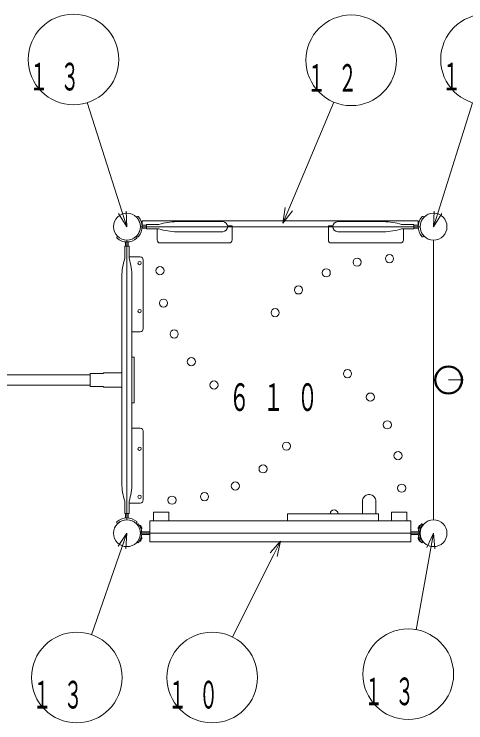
# Model space of a CAD drawing. Units: millimetres on the paper. Extents: x 6 to 426, y -599 to 292.
# Drawn here: x 196.84 to 226.74, y 159.4 to 206.32 of the extents above; entities that cross this region are included whole.
import ezdxf

# ---------------------------------------------------------------- set-up
doc = ezdxf.new("R2010")
doc.units = ezdxf.units.MM
doc.linetypes.add('USER2', pattern=[6, 3, -1, 1, -1])
doc.layers.add('0_2', color=7, linetype='Continuous', lineweight=13)
doc.styles.add('ＭＳ ゴシック', font='')
doc.styles.get('ＭＳ ゴシック').set_extended_font_data('MS Gothic')

msp = doc.modelspace()

# ---------------------------------------------------------------- linework, layer by layer
at = {"layer": '0_2'}
for p, q in [((201.685, 200.465), (204.004, 193.203)), ((217.996, 200.502), (215.025, 193.409)), ((227.184, 200.461), (224.907, 193.205)), ((214.778, 193.513), (214.639, 192.487)), ((215.025, 193.409), (214.639, 192.487)), ((203.749, 193.122), (204.308, 192.251)), ((204.004, 193.203), (204.308, 192.251)), ((204.308, 192.251), (204.259, 193.285)), ((204.938, 192.879), (204.953, 192.892)), ((214.639, 192.487), (215.272, 193.306)), ((223.978, 192.879), (223.962, 192.892)), ((224.652, 193.285), (224.608, 192.251)), ((224.907, 193.205), (224.608, 192.251)), ((224.608, 192.251), (225.163, 193.124)), ((210.648, 192.585), (207.608, 192.585)), ((218.268, 192.585), (221.308, 192.585)), ((223.719, 192.25), (205.197, 192.25)), ((205.318, 192.251), (205.608, 192.251)), ((205.34, 192.341), (205.608, 192.341)), ((205.34, 192.251), (205.608, 192.251)), ((205.34, 192.251), (205.608, 192.251)), ((205.34, 192.161), (205.608, 192.161)), ((205.608, 192.111), (205.608, 192.391)), ((205.608, 192.391), (206.408, 192.391)), ((205.608, 192.111), (206.408, 192.111)), ((206.308, 192.111), (206.308, 191.371)), ((210.977, 192.311), (211.268, 192.311)), ((211.268, 192.311), (211.268, 191.371)), ((217.648, 192.25), (211.268, 192.25)), ((217.939, 192.311), (217.648, 192.311)), ((217.648, 192.311), (217.648, 191.371)), ((223.308, 192.391), (222.508, 192.391)), ((223.308, 192.111), (222.508, 192.111)), ((222.608, 192.111), (222.608, 191.371)), ((223.308, 192.111), (223.308, 192.391)), ((223.576, 192.341), (223.308, 192.341)), ((223.598, 192.251), (223.308, 192.251)), ((223.576, 192.251), (223.308, 192.251)), ((223.576, 192.251), (223.308, 192.251)), ((223.576, 192.161), (223.308, 192.161)), ((203.679, 191.621), (203.667, 191.605)), ((204.937, 191.621), (204.95, 191.605)), ((204.938, 191.622), (204.953, 191.609)), ((210.648, 191.917), (207.608, 191.917)), ((218.268, 191.917), (221.308, 191.917)), ((223.978, 191.622), (223.962, 191.609)), ((204.218, 191.219), (204.218, 190.951)), ((204.308, 191.362), (204.308, 172.84)), ((204.308, 191.241), (204.308, 190.951)), ((204.308, 191.219), (204.308, 190.951)), ((204.308, 191.219), (204.308, 190.951)), ((204.398, 191.219), (204.398, 190.951)), ((206.508, 191.171), (211.068, 191.171)), ((222.408, 191.171), (217.848, 191.171)), ((224.608, 172.84), (224.608, 191.362)), ((204.168, 190.951), (204.168, 190.151)), ((204.448, 190.951), (204.168, 190.951)), ((204.448, 190.951), (204.448, 190.151)), ((204.448, 190.251), (205.188, 190.251)), ((205.388, 190.051), (205.388, 185.491)), ((203.974, 185.911), (203.974, 188.951)), ((204.642, 185.911), (204.642, 188.951)), ((203.974, 185.911), (203.974, 178.291)), ((204.642, 185.911), (204.642, 178.291)), ((204.642, 185.291), (205.188, 185.291)), ((182.347, 182.447), (201.885, 182.447)), ((182.347, 181.766), (201.885, 181.766)), ((204.642, 178.911), (205.188, 178.911)), ((205.388, 174.151), (205.388, 178.711)), ((203.974, 178.291), (203.974, 175.251)), ((204.642, 178.291), (204.642, 175.251)), ((204.168, 173.251), (204.168, 174.051)), ((204.448, 173.251), (204.448, 174.051)), ((204.448, 173.951), (205.188, 173.951)), ((219.902, 174.067), (219.902, 173.25)), ((204.448, 173.251), (204.168, 173.251)), ((204.218, 172.983), (204.218, 173.251)), ((204.308, 172.961), (204.308, 173.251)), ((204.308, 172.983), (204.308, 173.251)), ((204.308, 172.983), (204.308, 173.251)), ((204.398, 172.983), (204.398, 173.251)), ((204.308, 171.951), (203.727, 171.094)), ((203.98, 171.006), (204.308, 171.951)), ((204.233, 170.918), (204.308, 171.951)), ((205.197, 171.951), (223.719, 171.951)), ((224.608, 171.951), (224.168, 171.014)), ((224.431, 170.967), (224.608, 171.951)), ((224.695, 170.919), (224.608, 171.951)), ((214.471, 171.429), (213.784, 170.655)), ((214.024, 170.535), (214.471, 171.429)), ((214.263, 170.415), (214.471, 171.429)), ((201.973, 165.229), (203.98, 171.006)), ((223.463, 165.564), (224.431, 170.967)), ((211.295, 165.079), (214.024, 170.535))]:
    msp.add_line(p, q, dxfattribs=at)
at = {"layer": '0_2', "linetype": 'USER2'}
msp.add_line((250.599, 182.101), (225.599, 182.101), dxfattribs=at)
at = {"layer": '0_2'}
for points in [[(223.598, 192.347), (223.598, 192.63), (205.318, 192.63), (205.318, 192.347)], [(204.675, 180.588), (204.777, 180.588), (204.777, 183.614), (204.675, 183.614)], [(203.979, 181.614), (202.766, 181.614), (202.766, 181.675), (201.885, 181.675), (201.885, 182.533), (202.766, 182.533), (202.766, 182.579), (203.979, 182.579)], [(220.784, 173.234), (220.784, 174.067), (220.777, 174.148), (220.755, 174.226), (220.718, 174.299), (220.669, 174.364), (220.609, 174.419), (220.54, 174.461), (220.464, 174.491), (220.384, 174.506), (220.303, 174.506), (220.223, 174.491), (220.147, 174.461), (220.077, 174.419), (220.017, 174.364), (219.968, 174.299), (219.932, 174.226), (219.91, 174.148), (219.902, 174.067)], [(206.066, 172.776), (206.066, 173.341), (207.082, 173.341), (207.082, 172.776)], [(220.964, 172.776), (220.964, 173.234), (214.936, 173.234), (214.936, 172.776)], [(221.826, 172.776), (221.826, 173.341), (222.842, 173.341), (222.842, 172.776)], [(205.82, 172.043), (205.306, 172.044), (205.301, 172.045), (205.296, 172.046), (205.291, 172.049), (205.287, 172.052), (205.284, 172.056), (205.281, 172.061), (205.279, 172.065), (205.279, 172.071), (205.279, 172.076), (205.28, 172.081), (205.269, 172.148), (205.255, 172.21), (205.236, 172.274), (205.213, 172.333), (205.185, 172.392), (205.151, 172.454), (205.129, 172.493), (205.101, 172.535), (205.078, 172.566), (205.073, 172.572), (205.067, 172.578), (205.053, 172.58), (205.047, 172.58), (204.989, 172.533), (205.014, 172.502), (205.042, 172.46), (205.073, 172.412), (205.101, 172.364), (205.126, 172.311), (205.149, 172.252), (205.165, 172.193), (205.182, 172.131), (205.191, 172.064), (205.196, 172.042), (205.207, 172.022), (205.224, 171.997), (205.236, 171.985), (205.241, 171.977), (205.275, 171.96), (205.278, 171.957), (205.32, 171.952), (205.707, 171.952)], [(205.252, 172.221), (205.28, 172.232), (205.297, 172.249), (205.297, 172.272), (205.286, 172.3), (205.275, 172.328), (205.261, 172.361), (205.247, 172.395), (205.236, 172.426), (205.224, 172.451), (205.207, 172.468), (205.185, 172.468), (205.157, 172.457), (205.151, 172.454)], [(223.098, 172.043), (223.575, 172.044), (223.58, 172.045), (223.585, 172.046), (223.59, 172.049), (223.594, 172.052), (223.597, 172.056), (223.6, 172.061), (223.602, 172.065), (223.602, 172.071), (223.602, 172.076), (223.601, 172.081), (223.612, 172.148), (223.626, 172.21), (223.645, 172.274), (223.668, 172.333), (223.696, 172.392), (223.73, 172.454), (223.752, 172.493), (223.78, 172.535), (223.803, 172.566), (223.808, 172.572), (223.814, 172.578), (223.828, 172.58), (223.833, 172.58), (223.892, 172.533), (223.867, 172.502), (223.839, 172.46), (223.808, 172.412), (223.78, 172.364), (223.755, 172.311), (223.732, 172.252), (223.716, 172.193), (223.699, 172.131), (223.69, 172.064), (223.685, 172.042), (223.673, 172.022), (223.657, 171.997), (223.645, 171.985), (223.64, 171.977), (223.606, 171.96), (223.603, 171.957), (223.561, 171.952), (223.098, 171.952)], [(223.629, 172.221), (223.601, 172.232), (223.584, 172.249), (223.584, 172.272), (223.595, 172.3), (223.606, 172.328), (223.62, 172.361), (223.634, 172.395), (223.645, 172.426), (223.657, 172.451), (223.673, 172.468), (223.696, 172.468), (223.724, 172.457), (223.73, 172.454)], [(205.82, 171.86), (205.306, 171.859), (205.301, 171.859), (205.296, 171.857), (205.291, 171.855), (205.287, 171.851), (205.284, 171.847), (205.281, 171.843), (205.279, 171.838), (205.279, 171.833), (205.279, 171.828), (205.28, 171.823), (205.269, 171.755), (205.255, 171.694), (205.236, 171.629), (205.213, 171.57), (205.185, 171.511), (205.151, 171.449), (205.129, 171.41), (205.101, 171.368), (205.078, 171.337), (205.073, 171.331), (205.067, 171.326), (205.053, 171.323), (205.047, 171.323), (204.989, 171.371), (205.014, 171.402), (205.042, 171.444), (205.073, 171.491), (205.101, 171.539), (205.126, 171.592), (205.149, 171.651), (205.165, 171.71), (205.182, 171.772), (205.191, 171.839), (205.196, 171.862), (205.207, 171.882), (205.224, 171.907), (205.236, 171.918), (205.241, 171.926), (205.275, 171.943), (205.278, 171.946), (205.32, 171.952), (205.82, 171.952)], [(223.098, 171.86), (223.575, 171.859), (223.58, 171.859), (223.585, 171.857), (223.59, 171.855), (223.594, 171.851), (223.597, 171.847), (223.6, 171.843), (223.602, 171.838), (223.602, 171.833), (223.602, 171.828), (223.601, 171.823), (223.612, 171.755), (223.626, 171.694), (223.645, 171.629), (223.668, 171.57), (223.696, 171.511), (223.73, 171.449), (223.752, 171.41), (223.78, 171.368), (223.803, 171.337), (223.808, 171.331), (223.814, 171.326), (223.828, 171.323), (223.833, 171.323), (223.892, 171.371), (223.867, 171.402), (223.839, 171.444), (223.808, 171.491), (223.78, 171.539), (223.755, 171.592), (223.732, 171.651), (223.716, 171.71), (223.699, 171.772), (223.69, 171.839), (223.685, 171.862), (223.673, 171.882), (223.657, 171.907), (223.645, 171.918), (223.64, 171.926), (223.606, 171.943), (223.603, 171.946), (223.561, 171.952), (223.098, 171.952)], [(205.252, 171.682), (205.28, 171.671), (205.297, 171.654), (205.297, 171.632), (205.286, 171.604), (205.275, 171.576), (205.261, 171.542), (205.247, 171.508), (205.236, 171.477), (205.224, 171.452), (205.207, 171.435), (205.185, 171.435), (205.157, 171.447), (205.151, 171.449)], [(223.629, 171.682), (223.601, 171.671), (223.584, 171.654), (223.584, 171.632), (223.595, 171.604), (223.606, 171.576), (223.62, 171.542), (223.634, 171.508), (223.645, 171.477), (223.657, 171.452), (223.673, 171.435), (223.696, 171.435), (223.724, 171.447), (223.73, 171.449)]]:
    msp.add_lwpolyline(points, dxfattribs=at)
msp.add_lwpolyline([(205.82, 172.776), (205.82, 171.379), (223.098, 171.379), (223.098, 172.776)], close=True, dxfattribs=at)
for centre, radius in [((200.773, 203.323), 3), ((219.155, 203.269), 3), ((228.083, 203.323), 3), ((204.308, 192.251), 0.889), ((204.308, 192.251), 0.889), ((224.608, 192.251), 0.889), ((224.608, 192.251), 0.889), ((219.547, 189.899), 0.27), ((221.694, 190.137), 0.27), ((205.148, 189.841), 0.11), ((206.494, 189.337), 0.27), ((217.504, 189.196), 0.27), ((215.665, 188.063), 0.27), ((206.732, 187.19), 0.27), ((214.119, 186.554), 0.27), ((205.148, 186.661), 0.11), ((207.435, 185.147), 0.27), ((208.568, 183.308), 0.27), ((218.912, 182.512), 0.27), ((210.076, 181.762), 0.27), ((220.42, 180.966), 0.27), ((221.553, 179.127), 0.27), ((214.869, 177.719), 0.27), ((205.148, 177.541), 0.11), ((222.256, 177.084), 0.27), ((213.323, 176.211), 0.27), ((211.484, 175.078), 0.27), ((222.494, 174.937), 0.27), ((209.441, 174.375), 0.27), ((205.148, 174.361), 0.11), ((207.294, 174.137), 0.27), ((204.308, 171.951), 0.889), ((204.308, 171.951), 0.889), ((224.608, 171.951), 0.889), ((224.608, 171.951), 0.889), ((200.989, 162.395), 3), ((209.954, 162.396), 3), ((222.934, 162.612), 3)]:
    msp.add_circle(centre, radius, dxfattribs=at)
at = {"layer": '0_2', "color": 140, "lineweight": 50}
msp.add_circle((225.599, 182.101), 0.891, dxfattribs=at)
at = {"layer": '0_2'}
for centre, radius, start, end in [((204.308, 192.251), 0.89, 315.051, 44.949), ((205.03, 192.8), 0.12, 77.178, 129.7918), ((205.048, 192.878), 0.04, 40.2983, 77.178), ((204.308, 192.251), 1.01, 319.7017, 40.2983), ((224.608, 192.251), 1.01, 139.7017, 220.2983), ((224.608, 192.251), 0.89, 135.051, 224.949), ((223.868, 192.878), 0.04, 102.822, 139.7017), ((223.886, 192.8), 0.12, 50.2082, 102.822), ((207.608, 188.816), 3.768, 90, 108.3667), ((210.648, 192.251), 0.334, 270, 90), ((218.268, 192.251), 0.334, 90, 270), ((221.308, 188.816), 3.768, 71.6333, 90), ((205.34, 192.381), 0.04, 227.8562, 270), ((205.34, 192.121), 0.04, 90, 132.1438), ((207.608, 195.685), 3.768, 251.6333, 270), ((221.308, 195.685), 3.768, 270, 288.3667), ((223.576, 192.381), 0.04, 270, 312.1438), ((223.576, 192.121), 0.04, 47.8562, 90), ((203.759, 191.529), 0.12, 140.2082, 192.822), ((203.681, 191.511), 0.04, 192.822, 229.7017), ((204.308, 192.251), 1.01, 229.7017, 310.2983), ((204.308, 192.251), 0.89, 225.051, 314.949), ((204.857, 191.529), 0.12, 347.178, 39.7918), ((205.03, 191.701), 0.12, 230.2082, 282.822), ((204.935, 191.511), 0.04, 310.2983, 347.178), ((205.048, 191.623), 0.04, 282.822, 319.7017), ((223.868, 191.623), 0.04, 220.2983, 257.178), ((223.886, 191.701), 0.12, 257.178, 309.7918), ((204.178, 191.219), 0.04, 0, 42.1438), ((204.438, 191.219), 0.04, 137.8562, 180), ((206.508, 191.371), 0.2, 180, 270), ((211.068, 191.371), 0.2, 270, 0), ((217.848, 191.371), 0.2, 180, 270), ((222.408, 191.371), 0.2, 270, 0), ((207.742, 188.951), 3.768, 161.6333, 180), ((200.874, 188.951), 3.768, 0, 18.3667), ((205.188, 190.051), 0.2, 0, 90), ((205.188, 185.491), 0.2, 270, 0), ((205.188, 178.711), 0.2, 0, 90), ((207.742, 175.251), 3.768, 180, 198.3667), ((200.874, 175.251), 3.768, 341.6333, 0), ((205.188, 174.151), 0.2, 270, 0), ((218.023, 173.234), 0.261, 0, 180), ((203.759, 172.673), 0.12, 167.178, 219.7918), ((203.681, 172.691), 0.04, 130.2983, 167.178), ((204.308, 171.951), 1.01, 49.7017, 130.2983), ((204.308, 171.951), 0.89, 45.051, 134.949), ((204.178, 172.983), 0.04, 317.8562, 0), ((204.438, 172.983), 0.04, 180, 222.1438), ((204.857, 172.673), 0.12, 320.2082, 12.822), ((204.935, 172.691), 0.04, 12.822, 49.7017)]:
    msp.add_arc(centre, radius, start, end, dxfattribs=at)

# ---------------------------------------------------------------- texts
at = {"layer": '0_2', "char_height": 1.833, "attachment_point": 7, "style": 'ＭＳ ゴシック'}
for s, insert in [('\\T1.64;\\W0.5;１３', (197.856, 201.24)), ('\\T1.64;\\W0.5;１２', (216.239, 201.186)), ('\\T1.64;\\W0.5;１３', (225.166, 201.24)), ('\\T1.64;\\W0.55;６１０', (211.065, 180.017)), ('\\T1.64;\\W0.5;１３', (220.018, 160.528)), ('\\T1.64;\\W0.5;１３', (198.072, 160.311)), ('\\T1.64;\\W0.5;１０', (207.037, 160.312))]:
    msp.add_mtext(s, dxfattribs=dict(at, insert=insert))

doc.saveas('drawing.dxf')
